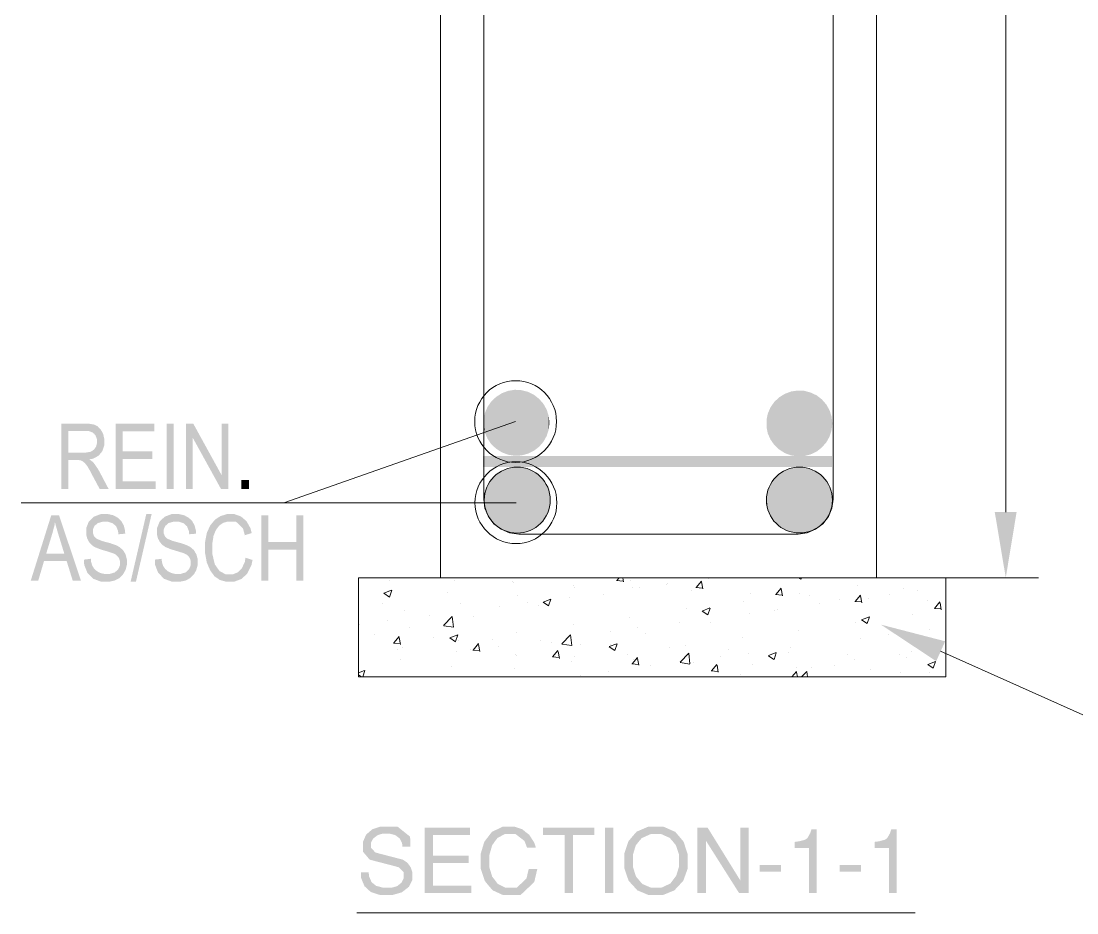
# Model space of a CAD drawing. Header units: millimetres. Extents: x 51.5 to 74.8, y 0.8 to 17.2.
# Drawn here: x 62.593 to 63.86, y 11.606 to 12.676 of the extents above; entities that cross this region are included whole.
import ezdxf

# ---------------------------------------------------------------- set-up
doc = ezdxf.new("R2010")
doc.units = ezdxf.units.MM
doc.layers.add('PDF_Geomertry', color=7, linetype='Continuous')
doc.layers.add('PDF_Solid Fills', color=7, linetype='Continuous')

msp = doc.modelspace()

# ---------------------------------------------------------------- hatches: boundary and pattern name
at = {"layer": 'PDF_Solid Fills', "transparency": 33554559}
h = msp.add_hatch(color=256, dxfattribs=at)
h.paths.add_polyline_path([(62.6413, 12.1144), (62.6413, 12.1929), (62.67, 12.1929), (62.6744, 12.1929), (62.6809, 12.1918), (62.6832, 12.1906), (62.6852, 12.1895), (62.6887, 12.1859), (62.6901, 12.1833), (62.6915, 12.1808), (62.6929, 12.1748), (62.6929, 12.1715), (62.6929, 12.167), (62.6905, 12.1598), (62.6882, 12.157), (62.6859, 12.1543), (62.6791, 12.1508), (62.6748, 12.1501), (62.6765, 12.149), (62.6793, 12.1469), (62.6802, 12.1458), (62.682, 12.1434), (62.6854, 12.1384), (62.6869, 12.1358), (62.6982, 12.1144), (62.6875, 12.1144), (62.6788, 12.1306), (62.6763, 12.1355), (62.6726, 12.1419), (62.6712, 12.1436), (62.67, 12.1452), (62.6676, 12.1474), (62.6663, 12.1481), (62.6651, 12.1487), (62.6618, 12.1493), (62.6597, 12.1493), (62.6498, 12.1493), (62.6498, 12.1144)])
h.paths.add_polyline_path([(62.6498, 12.1583), (62.6682, 12.1583), (62.6712, 12.1583), (62.6758, 12.159), (62.6773, 12.1597), (62.6788, 12.1604), (62.6813, 12.1627), (62.6823, 12.1643), (62.6832, 12.1658), (62.6841, 12.1694), (62.6841, 12.1715), (62.6841, 12.1744), (62.6823, 12.1791), (62.6807, 12.1808), (62.6788, 12.1824), (62.6737, 12.1843), (62.6702, 12.1843), (62.6498, 12.1843)])
for points in [[(62.7065, 12.1144), (62.7065, 12.1929), (62.753, 12.1929), (62.753, 12.1836), (62.715, 12.1836), (62.715, 12.1597), (62.7505, 12.1597), (62.7505, 12.1504), (62.715, 12.1504), (62.715, 12.1236), (62.7545, 12.1236), (62.7545, 12.1144)], [(62.7909, 12.1144), (62.7909, 12.1929), (62.7997, 12.1929), (62.8336, 12.1312), (62.8336, 12.1929), (62.8418, 12.1929), (62.8418, 12.1144), (62.833, 12.1144), (62.7991, 12.1759), (62.7991, 12.1144)], [(62.6687, 12.0298), (62.6768, 12.0308), (62.677, 12.0274), (62.6786, 12.0224), (62.6797, 12.0206), (62.6808, 12.0188), (62.6841, 12.0159), (62.6862, 12.0148), (62.6883, 12.0137), (62.693, 12.0126), (62.6958, 12.0126), (62.6995, 12.0126), (62.7054, 12.0144), (62.7076, 12.0163), (62.7097, 12.0181), (62.7118, 12.023), (62.7118, 12.0259), (62.7118, 12.0277), (62.7109, 12.0308), (62.7102, 12.032), (62.7094, 12.0333), (62.7072, 12.0355), (62.7057, 12.0363), (62.7041, 12.0372), (62.6975, 12.0394), (62.6923, 12.0409), (62.6877, 12.0423), (62.6812, 12.0449), (62.6793, 12.0463), (62.6775, 12.0477), (62.6744, 12.0512), (62.6733, 12.0533), (62.6723, 12.0554), (62.6712, 12.0601), (62.6712, 12.0627), (62.6712, 12.0674), (62.6743, 12.0754), (62.6773, 12.0783), (62.6804, 12.0813), (62.6887, 12.0844), (62.694, 12.0844), (62.6976, 12.0844), (62.7038, 12.083), (62.7065, 12.0815), (62.7091, 12.0801), (62.7133, 12.0761), (62.7148, 12.0734), (62.7163, 12.0708), (62.7179, 12.0645), (62.718, 12.0609), (62.7098, 12.0602), (62.7095, 12.064), (62.7072, 12.0697), (62.7052, 12.0715), (62.7033, 12.0733), (62.6977, 12.0752), (62.6943, 12.0752), (62.6907, 12.0752), (62.6851, 12.0736), (62.6832, 12.0719), (62.6812, 12.0704), (62.6794, 12.0662), (62.6794, 12.0636), (62.6794, 12.0612), (62.6808, 12.0576), (62.6822, 12.0562), (62.6836, 12.0549), (62.6898, 12.0523), (62.6947, 12.0509), (62.6995, 12.0497), (62.7062, 12.0474), (62.7082, 12.0465), (62.7111, 12.0449), (62.7155, 12.0411), (62.717, 12.0386), (62.7184, 12.0361), (62.72, 12.0302), (62.72, 12.0269), (62.72, 12.0234), (62.7184, 12.0173), (62.7168, 12.0145), (62.7152, 12.0118), (62.7109, 12.0076), (62.7083, 12.0061), (62.7055, 12.0047), (62.699, 12.0033), (62.6951, 12.0033), (62.6891, 12.0033), (62.6797, 12.0068), (62.6761, 12.0104), (62.6726, 12.014), (62.6688, 12.0237)], [(62.7537, 12.0298), (62.7618, 12.0308), (62.762, 12.0274), (62.7634, 12.0224), (62.7647, 12.0206), (62.7658, 12.0188), (62.769, 12.0159), (62.7711, 12.0148), (62.7733, 12.0137), (62.778, 12.0126), (62.7807, 12.0126), (62.7844, 12.0126), (62.7904, 12.0144), (62.7925, 12.0163), (62.7945, 12.0181), (62.7966, 12.023), (62.7966, 12.0259), (62.7966, 12.0277), (62.7959, 12.0308), (62.7951, 12.032), (62.7944, 12.0333), (62.792, 12.0355), (62.7905, 12.0363), (62.789, 12.0372), (62.7823, 12.0394), (62.7772, 12.0409), (62.7726, 12.0423), (62.7662, 12.0449), (62.7643, 12.0463), (62.7623, 12.0477), (62.7594, 12.0512), (62.7583, 12.0533), (62.7572, 12.0554), (62.7561, 12.0601), (62.7561, 12.0627), (62.7561, 12.0674), (62.7593, 12.0754), (62.7623, 12.0783), (62.7654, 12.0813), (62.7737, 12.0844), (62.7788, 12.0844), (62.7825, 12.0844), (62.7887, 12.083), (62.7915, 12.0815), (62.7941, 12.0801), (62.7983, 12.0761), (62.7998, 12.0734), (62.8012, 12.0708), (62.8029, 12.0645), (62.803, 12.0609), (62.7948, 12.0602), (62.7944, 12.064), (62.7922, 12.0697), (62.7902, 12.0715), (62.7883, 12.0733), (62.7827, 12.0752), (62.7791, 12.0752), (62.7755, 12.0752), (62.77, 12.0736), (62.7682, 12.0719), (62.7662, 12.0704), (62.7643, 12.0662), (62.7643, 12.0636), (62.7643, 12.0612), (62.7657, 12.0576), (62.767, 12.0562), (62.7684, 12.0549), (62.7748, 12.0523), (62.7797, 12.0509), (62.7844, 12.0497), (62.7911, 12.0474), (62.793, 12.0465), (62.7961, 12.0449), (62.8005, 12.0411), (62.8019, 12.0386), (62.8034, 12.0361), (62.805, 12.0302), (62.805, 12.0269), (62.805, 12.0234), (62.8033, 12.0173), (62.8018, 12.0145), (62.8002, 12.0118), (62.7959, 12.0076), (62.7932, 12.0061), (62.7905, 12.0047), (62.7838, 12.0033), (62.7801, 12.0033), (62.7741, 12.0033), (62.7645, 12.0068), (62.7611, 12.0104), (62.7575, 12.014), (62.7538, 12.0237)], [(62.8623, 12.032), (62.8708, 12.0294), (62.8694, 12.0229), (62.8644, 12.013), (62.8609, 12.0097), (62.8573, 12.0065), (62.8487, 12.0033), (62.8436, 12.0033), (62.8391, 12.0033), (62.8315, 12.0054), (62.8283, 12.0076), (62.8251, 12.0098), (62.82, 12.0168), (62.8179, 12.0216), (62.8159, 12.0263), (62.8138, 12.0377), (62.8138, 12.0444), (62.8138, 12.0508), (62.8159, 12.0618), (62.8179, 12.0662), (62.82, 12.0708), (62.8254, 12.0774), (62.8288, 12.0798), (62.8323, 12.082), (62.8401, 12.0844), (62.8444, 12.0844), (62.849, 12.0844), (62.857, 12.0815), (62.8604, 12.0786), (62.8637, 12.0756), (62.8684, 12.0672), (62.8697, 12.0616), (62.8615, 12.0591), (62.8593, 12.0673), (62.8507, 12.0755), (62.8441, 12.0755), (62.8409, 12.0755), (62.8354, 12.0738), (62.833, 12.0722), (62.8307, 12.0705), (62.8269, 12.0654), (62.8254, 12.0619), (62.824, 12.0584), (62.8226, 12.0497), (62.8226, 12.0444), (62.8226, 12.0363), (62.8255, 12.0241), (62.8283, 12.0201), (62.8312, 12.0161), (62.8387, 12.012), (62.8434, 12.012), (62.8469, 12.012), (62.853, 12.0145), (62.8555, 12.017), (62.858, 12.0195), (62.8615, 12.027)], [(62.8813, 12.0045), (62.8813, 12.083), (62.8898, 12.083), (62.8898, 12.0508), (62.9233, 12.0508), (62.9233, 12.083), (62.9318, 12.083), (62.9318, 12.0045), (62.9233, 12.0045), (62.9233, 12.0416), (62.8898, 12.0416), (62.8898, 12.0045)], [(63.0626, 11.6509), (63.0626, 11.6456), (63.0583, 11.6372), (63.054, 11.6338), (63.0498, 11.6306), (63.0384, 11.6273), (63.0315, 11.6273), (63.024, 11.6273), (63.0127, 11.6309), (63.0088, 11.6345), (63.005, 11.638), (63.0009, 11.6481), (63.0008, 11.6545), (63.0101, 11.6545), (63.0105, 11.6498), (63.0136, 11.6427), (63.0163, 11.6405), (63.0191, 11.6383), (63.0277, 11.6361), (63.0336, 11.6361), (63.0377, 11.6361), (63.0444, 11.6381), (63.047, 11.6402), (63.0495, 11.6422), (63.052, 11.6474), (63.052, 11.6506), (63.052, 11.6549), (63.0463, 11.6606), (63.0405, 11.6622), (63.0193, 11.6677), (63.0113, 11.6698), (63.0034, 11.6791), (63.0034, 11.6863), (63.0034, 11.6915), (63.007, 11.6998), (63.0107, 11.703), (63.0144, 11.7062), (63.0238, 11.7094), (63.0298, 11.7094), (63.0447, 11.7094), (63.0598, 11.6973), (63.0601, 11.6852), (63.0505, 11.6852), (63.0502, 11.6893), (63.0472, 11.6954), (63.0444, 11.6974), (63.0418, 11.6993), (63.035, 11.7011), (63.0307, 11.7011), (63.0269, 11.7011), (63.0207, 11.6991), (63.0182, 11.6972), (63.0155, 11.6952), (63.013, 11.6904), (63.013, 11.6876), (63.013, 11.6837), (63.0182, 11.6784), (63.0233, 11.677), (63.0479, 11.6706), (63.0511, 11.6698), (63.0563, 11.6663), (63.0583, 11.6637), (63.0604, 11.6608), (63.0626, 11.6545)], [(63.1334, 11.6297), (63.0772, 11.6297), (63.0772, 11.7083), (63.1316, 11.7083), (63.1316, 11.6993), (63.0873, 11.6993), (63.0873, 11.6745), (63.13, 11.6745), (63.13, 11.6656), (63.0873, 11.6656), (63.0873, 11.6387), (63.1334, 11.6387)], [(63.2123, 11.6584), (63.2087, 11.6429), (63.1922, 11.6273), (63.1791, 11.6273), (63.1713, 11.6273), (63.1588, 11.633), (63.154, 11.6386), (63.1493, 11.6443), (63.1445, 11.6591), (63.1445, 11.6683), (63.1445, 11.677), (63.1488, 11.6913), (63.1532, 11.697), (63.1579, 11.7031), (63.1709, 11.7094), (63.1793, 11.7094), (63.1848, 11.7094), (63.1944, 11.7062), (63.1984, 11.7029), (63.2026, 11.6997), (63.2087, 11.6902), (63.2107, 11.684), (63.2001, 11.684), (63.197, 11.6922), (63.1863, 11.7005), (63.1788, 11.7005), (63.1734, 11.7005), (63.1647, 11.6959), (63.1613, 11.6915), (63.1582, 11.687), (63.1548, 11.6752), (63.1548, 11.6677), (63.1548, 11.6608), (63.1582, 11.6495), (63.1616, 11.6451), (63.165, 11.6406), (63.1737, 11.6363), (63.1791, 11.6363), (63.188, 11.6363), (63.1994, 11.6474), (63.202, 11.6584)], [(63.2809, 11.6993), (63.2552, 11.6993), (63.2552, 11.6297), (63.2451, 11.6297), (63.2451, 11.6993), (63.2193, 11.6993), (63.2193, 11.7083), (63.2809, 11.7083)], [(63.4659, 11.6297), (63.4544, 11.6297), (63.4147, 11.6924), (63.4147, 11.6297), (63.4045, 11.6297), (63.4045, 11.7083), (63.4166, 11.7083), (63.4559, 11.6448), (63.4559, 11.7083), (63.4659, 11.7083)], [(63.5475, 11.6297), (63.5384, 11.6297), (63.5384, 11.6836), (63.5211, 11.6836), (63.5211, 11.6911), (63.5265, 11.6918), (63.5333, 11.6936), (63.5348, 11.6945), (63.5365, 11.6958), (63.5397, 11.7016), (63.5412, 11.7061), (63.5475, 11.7061)], [(63.6433, 11.6297), (63.6343, 11.6297), (63.6343, 11.6836), (63.6169, 11.6836), (63.6169, 11.6911), (63.6222, 11.6918), (63.6291, 11.6936), (63.6305, 11.6945), (63.6322, 11.6958), (63.6355, 11.7016), (63.637, 11.7061), (63.6433, 11.7061)]]:
    msp.add_hatch(color=256, dxfattribs=at).paths.add_polyline_path(points)
h = msp.add_hatch(color=256, dxfattribs=at)
h.paths.add_polyline_path([(62.6047, 12.0045), (62.6293, 12.083), (62.6386, 12.083), (62.665, 12.0045), (62.6551, 12.0045), (62.6477, 12.0283), (62.6207, 12.0283), (62.6137, 12.0045)])
h.paths.add_polyline_path([(62.6232, 12.0368), (62.645, 12.0368), (62.6383, 12.0586), (62.6368, 12.0636), (62.6345, 12.0716), (62.6337, 12.0748), (62.6332, 12.0711), (62.6313, 12.0636), (62.6302, 12.0598)])
h = msp.add_hatch(color=256, dxfattribs=at)
h.paths.add_polyline_path([(63.3926, 11.6677), (63.3926, 11.6587), (63.3873, 11.6441), (63.382, 11.6386), (63.3769, 11.633), (63.363, 11.6273), (63.3544, 11.6273), (63.3459, 11.6273), (63.3323, 11.633), (63.3272, 11.6387), (63.3219, 11.6444), (63.3168, 11.6593), (63.3168, 11.6684), (63.3168, 11.6772), (63.3215, 11.6916), (63.3262, 11.6973), (63.3315, 11.7034), (63.3455, 11.7094), (63.3544, 11.7094), (63.3636, 11.7094), (63.3779, 11.7031), (63.3832, 11.6969), (63.3879, 11.6912), (63.3926, 11.6766)])
h.paths.add_polyline_path([(63.3825, 11.6687), (63.3825, 11.6756), (63.3787, 11.6869), (63.375, 11.6915), (63.3712, 11.6959), (63.3612, 11.7004), (63.355, 11.7004), (63.3482, 11.7004), (63.3376, 11.6956), (63.3338, 11.6911), (63.3304, 11.6868), (63.327, 11.6754), (63.327, 11.6684), (63.327, 11.6611), (63.3308, 11.6495), (63.3345, 11.6451), (63.3383, 11.6406), (63.3484, 11.6363), (63.3547, 11.6363), (63.3615, 11.6363), (63.372, 11.6412), (63.3757, 11.6461), (63.379, 11.6505), (63.3825, 11.6619)])

# ---------------------------------------------------------------- linework, layer by layer
at = {"layer": 'PDF_Geomertry', "lineweight": 0}
for points in [[(63.0962, 13.578), (63.6194, 13.578), (63.6194, 12.0081), (63.0962, 12.0081), (63.0962, 13.578)], [(62.998, 12.0081), (63.7025, 12.0081), (63.7025, 11.8891), (62.998, 11.8891), (62.998, 12.0081)], [(63.0416, 12.0081), (63.0416, 12.0081), (63.0416, 12.0081)], [(63.0855, 12.0081), (63.0855, 12.0081), (63.0855, 12.0081), (63.0855, 12.0081)], [(63.104, 12.0081), (63.104, 12.0081), (63.104, 12.0081)], [(63.1079, 12.0081), (63.1079, 12.0081), (63.1079, 12.0081)], [(63.1741, 12.0081), (63.1741, 12.0081), (63.1741, 12.0081)], [(63.1776, 12.0081), (63.1776, 12.0081), (63.1776, 12.0081), (63.1776, 12.0081)], [(63.2404, 12.0081), (63.2404, 12.0081), (63.2404, 12.0081)], [(63.2722, 12.0081), (63.2722, 12.0081), (63.2722, 12.0081)], [(63.3066, 12.0081), (63.3066, 12.0081), (63.3066, 12.0081)], [(63.3729, 12.0081), (63.3729, 12.0081), (63.3729, 12.0081)], [(63.4391, 12.0081), (63.4391, 12.0081), (63.4391, 12.0081)], [(63.4536, 12.0081), (63.4536, 12.0081), (63.4536, 12.0081)], [(63.4963, 12.0081), (63.4963, 12.0081), (63.4963, 12.0081)], [(63.5054, 12.0081), (63.5054, 12.0081), (63.5054, 12.0081)], [(63.5457, 12.0081), (63.5457, 12.0081), (63.5457, 12.0081)], [(63.5716, 12.0081), (63.5716, 12.0081), (63.5716, 12.0081)], [(63.6377, 12.0081), (63.6377, 12.0081), (63.6377, 12.0081)], [(63.6379, 12.0081), (63.6379, 12.0081), (63.6379, 12.0081)], [(63.6645, 12.0081), (63.6645, 12.0081), (63.6645, 12.0081)], [(62.998, 12.0041), (62.998, 12.0041), (62.998, 12.0041), (62.998, 12.0041)], [(62.998, 11.9995), (62.998, 11.9995), (62.998, 11.9995)], [(62.998, 11.9938), (62.998, 11.9938), (62.998, 11.9938), (62.998, 11.9938)], [(63.7025, 11.9966), (63.7025, 11.9966), (63.7025, 11.9966)], [(63.7025, 11.9944), (63.7025, 11.9944), (63.7025, 11.9944)], [(62.998, 11.9698), (62.998, 11.9698), (62.998, 11.9698), (62.998, 11.9698)], [(62.998, 11.9518), (62.998, 11.9518), (62.998, 11.9518)], [(62.998, 11.9516), (62.998, 11.9516), (62.998, 11.9516), (62.998, 11.9516)], [(63.7025, 11.9513), (63.7025, 11.9513), (63.7025, 11.9513)], [(62.998, 11.9268), (62.998, 11.9268), (62.998, 11.9268), (62.998, 11.9268)], [(62.998, 11.9198), (62.998, 11.9198), (62.998, 11.9198)], [(62.998, 11.9094), (62.998, 11.9094), (62.998, 11.9094)], [(63.7025, 11.9084), (63.7025, 11.9084), (63.7025, 11.9084)], [(63.0048, 11.8891), (63.0048, 11.8891), (63.0048, 11.8891), (63.0048, 11.8891)], [(63.1169, 11.8891), (63.1169, 11.8891), (63.1169, 11.8891)], [(63.173, 11.8891), (63.173, 11.8891), (63.173, 11.8891)], [(63.229, 11.8891), (63.229, 11.8891), (63.229, 11.8891), (63.229, 11.8891)], [(63.2486, 11.8891), (63.2486, 11.8891), (63.2486, 11.8891)], [(63.3411, 11.8891), (63.3411, 11.8891), (63.3411, 11.8891)], [(63.3972, 11.8891), (63.3972, 11.8891), (63.3972, 11.8891), (63.3972, 11.8891)], [(63.4532, 11.8891), (63.4532, 11.8891), (63.4532, 11.8891), (63.4532, 11.8891)], [(63.5652, 11.8891), (63.5652, 11.8891), (63.5652, 11.8891)], [(63.5836, 11.8891), (63.5836, 11.8891), (63.5836, 11.8891)], [(63.6213, 11.8891), (63.6213, 11.8891), (63.6213, 11.8891), (63.6213, 11.8891)], [(63.6757, 11.8891), (63.6757, 11.8891), (63.6757, 11.8891)]]:
    msp.add_lwpolyline(points, close=True, dxfattribs=at)
for points in [[(63.7743, 13.4995), (63.7743, 12.0868)], [(63.5672, 13.4847), (63.5672, 12.1024), (63.5657, 12.0916), (63.5615, 12.0815), (63.5548, 12.0727), (63.5462, 12.0662), (63.5361, 12.0619), (63.5252, 12.0605), (63.19, 12.0605), (63.1791, 12.0619), (63.169, 12.0662), (63.1604, 12.0727), (63.1537, 12.0815), (63.1495, 12.0916), (63.1482, 12.1024), (63.1482, 13.4847)], [(63.1863, 12.1955), (63.0937, 12.163), (62.9084, 12.098), (62.5932, 12.098)], [(63.1868, 12.098), (63.0886, 12.098), (62.9084, 12.098), (62.6038, 12.098)], [(63.0425, 12.0077), (63.0425, 12.0077)], [(63.1601, 12.0081), (63.1601, 12.0081)], [(63.2695, 12.0081), (63.2695, 12.0081)], [(63.3076, 12.0047), (63.3105, 12.0081)], [(63.3158, 12.003), (63.3148, 12.0081)], [(63.3283, 12.0081), (63.3283, 12.0081)], [(63.3616, 12.0081), (63.3616, 12.0081)], [(63.3843, 12.0081), (63.3843, 12.0081)], [(63.4183, 12.007), (63.4183, 12.007)], [(63.4269, 12.0081), (63.4269, 12.0081)], [(63.5259, 12.0081), (63.5286, 12.0065)], [(63.5287, 12.0065), (63.5293, 12.0081)], [(63.5525, 12.0081), (63.5525, 12.0081)], [(63.6198, 12.0081), (63.6198, 12.0081)], [(63.6394, 12.0081), (63.8134, 12.0081)], [(63.6641, 12.0079), (63.6641, 12.0079)], [(63.7743, 12.0081), (63.7743, 12.0081)], [(63.0345, 12.0044), (63.0345, 12.0044)], [(63.1134, 12.0047), (63.1134, 12.0047)], [(63.182, 12.0041), (63.182, 12.0041)], [(63.1843, 12.0018), (63.1843, 12.0018)], [(63.2552, 11.9987), (63.2552, 11.9987)], [(63.2569, 11.9965), (63.2569, 11.9965)], [(63.3073, 12.0047), (63.3152, 12.004)], [(63.3241, 12.0051), (63.3241, 12.0051)], [(63.3262, 11.9958), (63.3262, 11.9958)], [(63.3347, 11.9961), (63.3347, 11.9961)], [(63.3679, 12.0005), (63.3679, 12.0005)], [(63.369, 12.0015), (63.369, 12.0015)], [(63.4027, 11.9963), (63.4107, 11.9956)], [(63.4029, 11.9963), (63.4093, 12.004)], [(63.4111, 11.9947), (63.4095, 12.003)], [(63.4983, 11.988), (63.5047, 11.9956)], [(63.5063, 11.9863), (63.5048, 11.9947)], [(63.5959, 11.9986), (63.5959, 11.9986)], [(63.6522, 11.9949), (63.6522, 11.9949)], [(63.0283, 11.9895), (63.0376, 11.993)], [(63.0283, 11.9894), (63.035, 11.9848)], [(63.035, 11.9849), (63.0377, 11.993)], [(63.1045, 11.9908), (63.1045, 11.9908)], [(63.1887, 11.9872), (63.1887, 11.9872)], [(63.2193, 11.9788), (63.2286, 11.9824)], [(63.2193, 11.9787), (63.2259, 11.9743), (63.2287, 11.9823)], [(63.2508, 11.9849), (63.2508, 11.9849)], [(63.2915, 11.9881), (63.2915, 11.9881)], [(63.3972, 11.9927), (63.3972, 11.9927)], [(63.4682, 11.9897), (63.4682, 11.9897)], [(63.498, 11.988), (63.5059, 11.9873)], [(63.5269, 11.9886), (63.5269, 11.9886)], [(63.539, 11.9868), (63.539, 11.9868)], [(63.5747, 11.9816), (63.5747, 11.9816)], [(63.5936, 11.9797), (63.6, 11.9873)], [(63.6018, 11.978), (63.6002, 11.9863)], [(63.61, 11.9837), (63.61, 11.9837)], [(63.6348, 11.9877), (63.6348, 11.9877)], [(63.668, 11.9922), (63.668, 11.9922)], [(63.6809, 11.9808), (63.6809, 11.9808)], [(63.027, 11.9774), (63.027, 11.9774)], [(63.0526, 11.9687), (63.0526, 11.9687)], [(63.1197, 11.9772), (63.1197, 11.9772)], [(63.1672, 11.974), (63.1672, 11.974)], [(63.2004, 11.9784), (63.2004, 11.9784)], [(63.214, 11.9748), (63.214, 11.9748)], [(63.3915, 11.9708), (63.3915, 11.9708)], [(63.4102, 11.9681), (63.4195, 11.9718)], [(63.417, 11.9637), (63.4197, 11.9716)], [(63.4597, 11.9801), (63.4597, 11.9801)], [(63.4972, 11.9683), (63.4972, 11.9683)], [(63.5005, 11.9701), (63.5005, 11.9701)], [(63.5508, 11.9768), (63.5508, 11.9768)], [(63.5933, 11.9797), (63.6012, 11.979)], [(63.6887, 11.9713), (63.6966, 11.9706)], [(63.6888, 11.9713), (63.6952, 11.979)], [(63.697, 11.9697), (63.6955, 11.978)], [(63.0329, 11.9563), (63.0329, 11.9563)], [(63.0832, 11.963), (63.0832, 11.963)], [(63.1, 11.9509), (63.1102, 11.9616)], [(63.1118, 11.9488), (63.1102, 11.9615)], [(63.1363, 11.9616), (63.1363, 11.9616)], [(63.3225, 11.9608), (63.3225, 11.9608)], [(63.4102, 11.968), (63.4169, 11.9636)], [(63.4672, 11.9656), (63.4672, 11.9656)], [(63.6013, 11.9576), (63.6107, 11.9611), (63.608, 11.953)], [(63.6013, 11.9574), (63.6079, 11.953)], [(63.6625, 11.9637), (63.6625, 11.9637)], [(62.9995, 11.9519), (62.9995, 11.9519)], [(63.0588, 11.9483), (63.0588, 11.9483)], [(63.1001, 11.9504), (63.1119, 11.9486)], [(63.187, 11.9429), (63.187, 11.9429)], [(63.2554, 11.9523), (63.2554, 11.9523)], [(63.2997, 11.9437), (63.2997, 11.9437)], [(63.333, 11.948), (63.333, 11.948)], [(63.3833, 11.9547), (63.3833, 11.9547)], [(63.4197, 11.9549), (63.4197, 11.9549)], [(63.5252, 11.9444), (63.5252, 11.9444)], [(63.5943, 11.9544), (63.5943, 11.9544)], [(63.6834, 11.9463), (63.6834, 11.9463)], [(63.7025, 11.9488), (63.7025, 11.9488)], [(63.0165, 11.9398), (63.0165, 11.9398)], [(63.0401, 11.9298), (63.0465, 11.9374)], [(63.0482, 11.928), (63.0466, 11.9363)], [(63.0875, 11.9368), (63.0875, 11.9368)], [(63.1076, 11.9359), (63.1169, 11.9395)], [(63.1076, 11.9358), (63.1143, 11.9313)], [(63.1143, 11.9315), (63.117, 11.9394)], [(63.118, 11.933), (63.118, 11.933)], [(63.1584, 11.9338), (63.1584, 11.9338)], [(63.2158, 11.9326), (63.2158, 11.9326)], [(63.2294, 11.9308), (63.2294, 11.9308)], [(63.2418, 11.9288), (63.252, 11.9397)], [(63.2536, 11.9269), (63.2522, 11.9395)], [(63.3422, 11.9416), (63.3422, 11.9416)], [(63.4582, 11.9359), (63.4582, 11.9359)], [(63.5998, 11.9354), (63.5998, 11.9354)], [(63.6332, 11.9397), (63.6332, 11.9397)], [(63.0398, 11.9297), (63.0477, 11.929)], [(63.0445, 11.9219), (63.0445, 11.9219)], [(63.0509, 11.9244), (63.0509, 11.9244)], [(63.1155, 11.919), (63.1155, 11.919)], [(63.1322, 11.9216), (63.1322, 11.9216)], [(63.1351, 11.9213), (63.143, 11.9206)], [(63.1354, 11.9213), (63.1418, 11.929)], [(63.1436, 11.9197), (63.142, 11.928)], [(63.1654, 11.9259), (63.1654, 11.9259)], [(63.2307, 11.913), (63.237, 11.9206)], [(63.2388, 11.9113), (63.2373, 11.9197)], [(63.2419, 11.9284), (63.2537, 11.9266)], [(63.2647, 11.9284), (63.2647, 11.9284)], [(63.2986, 11.9252), (63.3052, 11.9208), (63.308, 11.9288)], [(63.2986, 11.9254), (63.3079, 11.9288)], [(63.3004, 11.9279), (63.3004, 11.9279)], [(63.3713, 11.9248), (63.3713, 11.9248)], [(63.3836, 11.9069), (63.394, 11.9177)], [(63.3898, 11.9265), (63.3898, 11.9265)], [(63.3954, 11.9048), (63.394, 11.9174)], [(63.4422, 11.9218), (63.4422, 11.9218)], [(63.4655, 11.9177), (63.4655, 11.9177)], [(63.4897, 11.9147), (63.499, 11.9183)], [(63.4963, 11.9101), (63.499, 11.9181)], [(63.5132, 11.9188), (63.5132, 11.9188)], [(63.5159, 11.9243), (63.5159, 11.9243)], [(63.6609, 11.9194), (63.6609, 11.9194)], [(63.6962, 11.9198), (63.8857, 11.8352), (64.275, 11.8352)], [(63.0483, 11.9105), (63.0483, 11.9105)], [(63.1865, 11.9159), (63.1865, 11.9159)], [(63.1872, 11.9151), (63.1872, 11.9151)], [(63.2305, 11.913), (63.2384, 11.9123)], [(63.2537, 11.908), (63.2537, 11.908)], [(63.2575, 11.913), (63.2575, 11.913)], [(63.3208, 11.9165), (63.3208, 11.9165)], [(63.3261, 11.9047), (63.3325, 11.9123)], [(63.3283, 11.9099), (63.3283, 11.9099)], [(63.3341, 11.903), (63.3326, 11.9113)], [(63.3837, 11.9065), (63.3955, 11.9045)], [(63.3993, 11.9069), (63.3993, 11.9069)], [(63.4323, 11.9133), (63.4323, 11.9133)], [(63.4897, 11.9145), (63.4962, 11.9101)], [(63.5841, 11.9158), (63.5841, 11.9158)], [(63.5926, 11.9101), (63.5926, 11.9101)], [(63.6468, 11.9156), (63.6468, 11.9156)], [(63.6551, 11.9129), (63.6551, 11.9129)], [(63.6807, 11.904), (63.69, 11.9076), (63.6873, 11.8995)], [(62.998, 11.904), (62.998, 11.904)], [(62.998, 11.8938), (63.0052, 11.8966)], [(63.0029, 11.8891), (63.0054, 11.8966)], [(63.1097, 11.9018), (63.1097, 11.9018)], [(63.1855, 11.8987), (63.1855, 11.8987)], [(63.298, 11.8956), (63.298, 11.8956)], [(63.3258, 11.9047), (63.3337, 11.904)], [(63.3483, 11.9022), (63.3483, 11.9022)], [(63.4211, 11.8963), (63.429, 11.8956)], [(63.4213, 11.8963), (63.4277, 11.904)], [(63.4295, 11.8947), (63.428, 11.903)], [(63.4702, 11.904), (63.4702, 11.904)], [(63.5176, 11.8891), (63.5232, 11.8956)], [(63.5244, 11.8891), (63.5233, 11.8947)], [(63.5236, 11.9001), (63.5236, 11.9001)], [(63.5294, 11.8891), (63.5358, 11.8956)], [(63.5365, 11.8891), (63.5358, 11.8955)], [(63.5412, 11.9009), (63.5412, 11.9009)], [(63.5693, 11.9023), (63.5693, 11.9023)], [(63.6122, 11.898), (63.6122, 11.898)], [(63.6484, 11.894), (63.6484, 11.894)], [(63.6807, 11.9038), (63.6872, 11.8994)], [(63.6832, 11.8949), (63.6832, 11.8949)], [(63.7025, 11.9011), (63.7025, 11.9011)], [(62.998, 11.8916), (63.0016, 11.8891)], [(63.0298, 11.8891), (63.0298, 11.8891)], [(63.0315, 11.8891), (63.0315, 11.8891)], [(63.0609, 11.8891), (63.0609, 11.8891)], [(63.0961, 11.8891), (63.0961, 11.8891)], [(63.1623, 11.8891), (63.1623, 11.8891)], [(63.2286, 11.8891), (63.2286, 11.8891)], [(63.2647, 11.8912), (63.2647, 11.8912)], [(63.2851, 11.8891), (63.2851, 11.8891)], [(63.2948, 11.8891), (63.2948, 11.8891)], [(63.3611, 11.8891), (63.3611, 11.8891)], [(63.4273, 11.8891), (63.4273, 11.8891)], [(63.4565, 11.8916), (63.4565, 11.8916)], [(63.4936, 11.8891), (63.4936, 11.8891)], [(63.5093, 11.8891), (63.5093, 11.8891)], [(63.5598, 11.8891), (63.5598, 11.8891)], [(63.6118, 11.8891), (63.6118, 11.8891)], [(63.6261, 11.8891), (63.6261, 11.8891)], [(63.6773, 11.8891), (63.6773, 11.8891)], [(63.6923, 11.8891), (63.6923, 11.8891)], [(62.9957, 11.6059), (63.0675, 11.6059), (63.1393, 11.6059), (63.217, 11.6059), (63.2827, 11.6059), (63.3127, 11.6059), (63.3965, 11.6059), (63.4741, 11.6059), (63.51, 11.6059), (63.57, 11.6059), (63.6058, 11.6059), (63.6657, 11.6059)]]:
    msp.add_lwpolyline(points, dxfattribs=at)
msp.add_circle((63.1883, 12.1012), 0.0396, dxfattribs=at)
for points in [[(63.2354, 12.1955), (63.2354, 12.2226), (63.2134, 12.2445), (63.1863, 12.2445), (63.1593, 12.2445), (63.1373, 12.2226), (63.1373, 12.1955), (63.1373, 12.1684), (63.1593, 12.1463), (63.1863, 12.1463), (63.2134, 12.1463), (63.2354, 12.1684), (63.2354, 12.1955)], [(63.2358, 12.098), (63.2358, 12.1251), (63.2138, 12.1472), (63.1868, 12.1472), (63.1597, 12.1472), (63.1376, 12.1251), (63.1376, 12.098), (63.1376, 12.0709), (63.1597, 12.049), (63.1868, 12.049), (63.2138, 12.049), (63.2358, 12.0709), (63.2358, 12.098)], [(63.5663, 12.1012), (63.5663, 12.1231), (63.5486, 12.1408), (63.5268, 12.1408), (63.5048, 12.1408), (63.4872, 12.1231), (63.4872, 12.1012), (63.4872, 12.0794), (63.5048, 12.0618), (63.5268, 12.0618), (63.5486, 12.0618), (63.5663, 12.0794), (63.5663, 12.1012)]]:
    msp.add_open_spline(points, degree=3, knots=[0, 0, 0, 0, 1, 1, 1, 2, 2, 2, 3, 3, 3, 4, 4, 4, 4], dxfattribs=at)
at = {"layer": 'PDF_Solid Fills', "transparency": 33554559}
for points in [[(63.1632, 12.1627), (63.1573, 12.2198), (63.1632, 12.1627), (63.1632, 12.2252)], [(63.17, 12.1584), (63.1632, 12.2252), (63.17, 12.1584), (63.17, 12.2295)], [(63.1632, 12.1627), (63.1632, 12.2252), (63.1632, 12.1627), (63.17, 12.1584)], [(63.1775, 12.1556), (63.17, 12.2295), (63.1775, 12.1556), (63.1775, 12.2323)], [(63.17, 12.1584), (63.17, 12.2295), (63.17, 12.1584), (63.1775, 12.1556)], [(63.1854, 12.1544), (63.1775, 12.2323), (63.1854, 12.1544), (63.1854, 12.2336)], [(63.1775, 12.1556), (63.1775, 12.2323), (63.1775, 12.1556), (63.1854, 12.1544)], [(63.1933, 12.1548), (63.1854, 12.2336), (63.1933, 12.1548), (63.1933, 12.2331)], [(63.1854, 12.1544), (63.1854, 12.2336), (63.1854, 12.1544), (63.1933, 12.1548)], [(63.2011, 12.1569), (63.1933, 12.2331), (63.2011, 12.1569), (63.2011, 12.2311)], [(63.1933, 12.1548), (63.1933, 12.2331), (63.1933, 12.1548), (63.2011, 12.1569)], [(63.2083, 12.1604), (63.2011, 12.2311), (63.2083, 12.1604), (63.2083, 12.2276)], [(63.2011, 12.1569), (63.2011, 12.2311), (63.2011, 12.1569), (63.2083, 12.1604)], [(63.2145, 12.1652), (63.2083, 12.2276), (63.2145, 12.1652), (63.2145, 12.2227)], [(63.2083, 12.1604), (63.2083, 12.2276), (63.2083, 12.1604), (63.2145, 12.1652)], [(63.2198, 12.1713), (63.2145, 12.2227), (63.2198, 12.1713), (63.2198, 12.2166)], [(63.2145, 12.1652), (63.2145, 12.2227), (63.2145, 12.1652), (63.2198, 12.1713)], [(63.5025, 12.1619), (63.4966, 12.219), (63.5025, 12.1619), (63.5025, 12.2245)], [(63.5093, 12.1576), (63.5025, 12.2245), (63.5093, 12.1576), (63.5093, 12.2287)], [(63.5025, 12.1619), (63.5025, 12.2245), (63.5025, 12.1619), (63.5093, 12.1576)], [(63.5168, 12.1548), (63.5093, 12.2287), (63.5168, 12.1548), (63.5168, 12.2315)], [(63.5093, 12.1576), (63.5093, 12.2287), (63.5093, 12.1576), (63.5168, 12.1548)], [(63.5247, 12.1537), (63.5168, 12.2315), (63.5247, 12.1537), (63.5247, 12.2327)], [(63.5168, 12.1548), (63.5168, 12.2315), (63.5168, 12.1548), (63.5247, 12.1537)], [(63.5326, 12.154), (63.5247, 12.2327), (63.5326, 12.154), (63.5326, 12.2323)], [(63.5247, 12.1537), (63.5247, 12.2327), (63.5247, 12.1537), (63.5326, 12.154)], [(63.5404, 12.1561), (63.5326, 12.2323), (63.5404, 12.1561), (63.5404, 12.2302)], [(63.5326, 12.154), (63.5326, 12.2323), (63.5326, 12.154), (63.5404, 12.1561)], [(63.5476, 12.1595), (63.5404, 12.2302), (63.5476, 12.1595), (63.5476, 12.2268)], [(63.5404, 12.1561), (63.5404, 12.2302), (63.5404, 12.1561), (63.5476, 12.1595)], [(63.5538, 12.1645), (63.5476, 12.2268), (63.5538, 12.1645), (63.5538, 12.2219)], [(63.5476, 12.1595), (63.5476, 12.2268), (63.5476, 12.1595), (63.5538, 12.1645)], [(63.5591, 12.1705), (63.5538, 12.2219), (63.5591, 12.1705), (63.5591, 12.2158)], [(63.5538, 12.1645), (63.5538, 12.2219), (63.5538, 12.1645), (63.5591, 12.1705)], [(63.1527, 12.1748), (63.1495, 12.2058), (63.1527, 12.1748), (63.1527, 12.2131)], [(63.1573, 12.1681), (63.1527, 12.2131), (63.1573, 12.1681), (63.1573, 12.2198)], [(63.1527, 12.1748), (63.1527, 12.2131), (63.1527, 12.1748), (63.1573, 12.1681)], [(63.1573, 12.1681), (63.1573, 12.2198), (63.1573, 12.1681), (63.1632, 12.1627)], [(63.2237, 12.1784), (63.2198, 12.2166), (63.2237, 12.1784), (63.2237, 12.2095)], [(63.2198, 12.1713), (63.2198, 12.2166), (63.2198, 12.1713), (63.2237, 12.1784)], [(63.2261, 12.1861), (63.2237, 12.2095), (63.2261, 12.1861), (63.2261, 12.2019)], [(63.2237, 12.1784), (63.2237, 12.2095), (63.2237, 12.1784), (63.2261, 12.1861)], [(63.492, 12.174), (63.4888, 12.2049), (63.492, 12.174), (63.492, 12.2123)], [(63.4966, 12.1674), (63.492, 12.2123), (63.4966, 12.1674), (63.4966, 12.219)], [(63.492, 12.174), (63.492, 12.2123), (63.492, 12.174), (63.4966, 12.1674)], [(63.4966, 12.1674), (63.4966, 12.219), (63.4966, 12.1674), (63.5025, 12.1619)], [(63.563, 12.1776), (63.5591, 12.2158), (63.563, 12.1776), (63.563, 12.2088)], [(63.5591, 12.1705), (63.5591, 12.2158), (63.5591, 12.1705), (63.563, 12.1776)], [(63.5654, 12.1852), (63.563, 12.2088), (63.5654, 12.1852), (63.5654, 12.2012)], [(63.563, 12.1776), (63.563, 12.2088), (63.563, 12.1776), (63.5654, 12.1852)], [(63.1495, 12.1822), (63.148, 12.198), (63.1495, 12.1822), (63.1495, 12.2058)], [(63.148, 12.1899), (63.148, 12.198), (63.148, 12.1899), (63.1495, 12.1822)], [(63.1495, 12.1822), (63.1495, 12.2058), (63.1495, 12.1822), (63.1527, 12.1748)], [(63.2261, 12.1861), (63.2261, 12.2019), (63.2261, 12.1861), (63.2269, 12.194)], [(63.4888, 12.1813), (63.4873, 12.1972), (63.4888, 12.1813), (63.4888, 12.2049)], [(63.4873, 12.1891), (63.4873, 12.1972), (63.4873, 12.1891), (63.4888, 12.1813)], [(63.4888, 12.1813), (63.4888, 12.2049), (63.4888, 12.1813), (63.492, 12.174)], [(63.5654, 12.1852), (63.5654, 12.2012), (63.5654, 12.1852), (63.5662, 12.1931)], [(62.7679, 12.1144), (62.7679, 12.1929), (62.7763, 12.1144), (62.7763, 12.1929)], [(63.1472, 12.1411), (63.1472, 12.1541), (63.5658, 12.1411), (63.5658, 12.1541)], [(63.1708, 12.0656), (63.164, 12.1324), (63.1708, 12.0656), (63.1708, 12.1368)], [(63.1783, 12.0629), (63.1708, 12.1368), (63.1783, 12.0629), (63.1783, 12.1395)], [(63.1708, 12.0656), (63.1708, 12.1368), (63.1708, 12.0656), (63.1783, 12.0629)], [(63.1862, 12.0616), (63.1783, 12.1395), (63.1862, 12.0616), (63.1862, 12.1406)], [(63.1783, 12.0629), (63.1783, 12.1395), (63.1783, 12.0629), (63.1862, 12.0616)], [(63.1943, 12.062), (63.1862, 12.1406), (63.1943, 12.062), (63.1943, 12.1402)], [(63.1862, 12.0616), (63.1862, 12.1406), (63.1862, 12.0616), (63.1943, 12.062)], [(63.202, 12.0641), (63.1943, 12.1402), (63.202, 12.0641), (63.202, 12.1383)], [(63.1943, 12.062), (63.1943, 12.1402), (63.1943, 12.062), (63.202, 12.0641)], [(63.2093, 12.0676), (63.202, 12.1383), (63.2093, 12.0676), (63.2093, 12.1348)], [(63.202, 12.0641), (63.202, 12.1383), (63.202, 12.0641), (63.2093, 12.0676)], [(63.2155, 12.0724), (63.2093, 12.1348), (63.2155, 12.0724), (63.2155, 12.1298)], [(63.2093, 12.0676), (63.2093, 12.1348), (63.2093, 12.0676), (63.2155, 12.0724)], [(63.5093, 12.0658), (63.5025, 12.1326), (63.5093, 12.0658), (63.5093, 12.1368)], [(63.5168, 12.063), (63.5093, 12.1368), (63.5168, 12.063), (63.5168, 12.1395)], [(63.5093, 12.0658), (63.5093, 12.1368), (63.5093, 12.0658), (63.5168, 12.063)], [(63.5247, 12.0618), (63.5168, 12.1395), (63.5247, 12.0618), (63.5247, 12.1408)], [(63.5168, 12.063), (63.5168, 12.1395), (63.5168, 12.063), (63.5247, 12.0618)], [(63.5327, 12.0622), (63.5247, 12.1408), (63.5327, 12.0622), (63.5327, 12.1404)], [(63.5247, 12.0618), (63.5247, 12.1408), (63.5247, 12.0618), (63.5327, 12.0622)], [(63.5405, 12.0641), (63.5327, 12.1404), (63.5405, 12.0641), (63.5405, 12.1384)], [(63.5327, 12.0622), (63.5327, 12.1404), (63.5327, 12.0622), (63.5405, 12.0641)], [(63.5476, 12.0677), (63.5405, 12.1384), (63.5476, 12.0677), (63.5476, 12.1348)], [(63.5405, 12.0641), (63.5405, 12.1384), (63.5405, 12.0641), (63.5476, 12.0677)], [(63.554, 12.0726), (63.5476, 12.1348), (63.554, 12.0726), (63.554, 12.1299)], [(63.5476, 12.0677), (63.5476, 12.1348), (63.5476, 12.0677), (63.554, 12.0726)], [(62.8575, 12.1144), (62.8575, 12.1254), (62.8665, 12.1144), (62.8665, 12.1254)], [(63.1537, 12.0819), (63.1505, 12.113), (63.1537, 12.0819), (63.1537, 12.1204)], [(63.1583, 12.0754), (63.1537, 12.1204), (63.1583, 12.0754), (63.1583, 12.1269)], [(63.1537, 12.0819), (63.1537, 12.1204), (63.1537, 12.0819), (63.1583, 12.0754)], [(63.164, 12.0698), (63.1583, 12.1269), (63.164, 12.0698), (63.164, 12.1324)], [(63.1583, 12.0754), (63.1583, 12.1269), (63.1583, 12.0754), (63.164, 12.0698)], [(63.164, 12.0698), (63.164, 12.1324), (63.164, 12.0698), (63.1708, 12.0656)], [(63.2208, 12.0786), (63.2155, 12.1298), (63.2208, 12.0786), (63.2208, 12.1238)], [(63.2155, 12.0724), (63.2155, 12.1298), (63.2155, 12.0724), (63.2208, 12.0786)], [(63.2247, 12.0855), (63.2208, 12.1238), (63.2247, 12.0855), (63.2247, 12.1168)], [(63.2208, 12.0786), (63.2208, 12.1238), (63.2208, 12.0786), (63.2247, 12.0855)], [(63.492, 12.082), (63.489, 12.1131), (63.492, 12.082), (63.492, 12.1205)], [(63.4966, 12.0755), (63.492, 12.1205), (63.4966, 12.0755), (63.4966, 12.127)], [(63.492, 12.082), (63.492, 12.1205), (63.492, 12.082), (63.4966, 12.0755)], [(63.5025, 12.0699), (63.4966, 12.127), (63.5025, 12.0699), (63.5025, 12.1326)], [(63.4966, 12.0755), (63.4966, 12.127), (63.4966, 12.0755), (63.5025, 12.0699)], [(63.5025, 12.0699), (63.5025, 12.1326), (63.5025, 12.0699), (63.5093, 12.0658)], [(63.5593, 12.0787), (63.554, 12.1299), (63.5593, 12.0787), (63.5593, 12.1238)], [(63.554, 12.0726), (63.554, 12.1299), (63.554, 12.0726), (63.5593, 12.0787)], [(63.5632, 12.0856), (63.5593, 12.1238), (63.5632, 12.0856), (63.5632, 12.1169)], [(63.5593, 12.0787), (63.5593, 12.1238), (63.5593, 12.0787), (63.5632, 12.0856)], [(63.1505, 12.0893), (63.1488, 12.1052), (63.1505, 12.0893), (63.1505, 12.113)], [(63.1505, 12.0893), (63.1505, 12.113), (63.1505, 12.0893), (63.1537, 12.0819)], [(63.227, 12.0931), (63.2247, 12.1168), (63.227, 12.0931), (63.227, 12.1091)], [(63.2247, 12.0855), (63.2247, 12.1168), (63.2247, 12.0855), (63.227, 12.0931)], [(63.227, 12.0931), (63.227, 12.1091), (63.227, 12.0931), (63.2279, 12.1012)], [(63.489, 12.0894), (63.4873, 12.1052), (63.489, 12.0894), (63.489, 12.1131)], [(63.489, 12.0894), (63.489, 12.1131), (63.489, 12.0894), (63.492, 12.082)], [(63.5655, 12.0933), (63.5632, 12.1169), (63.5655, 12.0933), (63.5655, 12.1093)], [(63.5632, 12.0856), (63.5632, 12.1169), (63.5632, 12.0856), (63.5655, 12.0933)], [(63.5655, 12.0933), (63.5655, 12.1093), (63.5655, 12.0933), (63.5663, 12.1012)], [(63.1488, 12.0972), (63.1488, 12.1052), (63.1488, 12.0972), (63.1505, 12.0893)], [(63.4873, 12.0973), (63.4873, 12.1052), (63.4873, 12.0973), (63.489, 12.0894)], [(62.7245, 12.0033), (62.7433, 12.0844), (62.7309, 12.0033), (62.7497, 12.0844)], [(63.7611, 12.0868), (63.7873, 12.0868), (63.7743, 12.0081)], [(63.6909, 11.9079), (63.6245, 11.9518), (63.6909, 11.9079), (63.7016, 11.9318)], [(63.3037, 11.6297), (63.2936, 11.6297), (63.3037, 11.7083), (63.2936, 11.7083)], [(63.5048, 11.6555), (63.4791, 11.6555), (63.5048, 11.6634), (63.4791, 11.6634)], [(63.6007, 11.6555), (63.575, 11.6555), (63.6007, 11.6634), (63.575, 11.6634)]]:
    msp.add_solid(points, dxfattribs=at)

doc.saveas('drawing.dxf')
